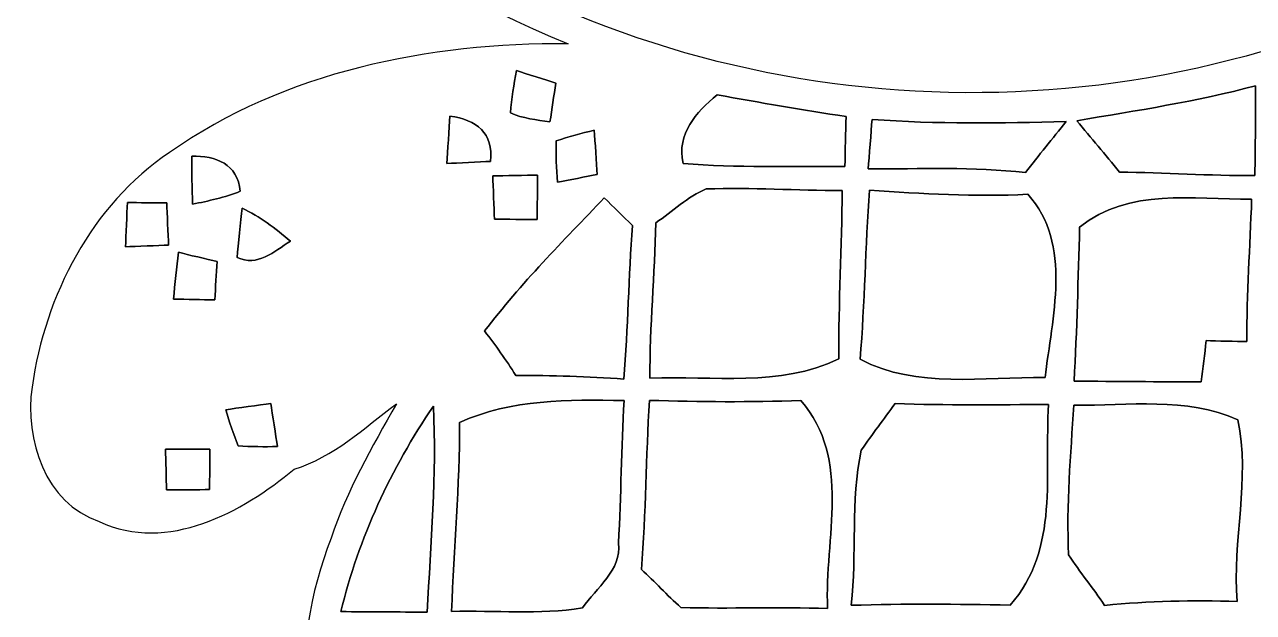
# Model space of a CAD drawing. Header units: centimetres. Extents: x -9.7 to 9.7, y -20.5 to 20.6.
# Drawn here: x 4.337 to 7.653, y -18.495 to -16.907 of the extents above; entities that cross this region are included whole.
import ezdxf

# ---------------------------------------------------------------- set-up
doc = ezdxf.new("R2010")
doc.units = ezdxf.units.CM
doc.header["$MEASUREMENT"] = 0
doc.layers.add('Camada 1', color=7, linetype='Continuous')

msp = doc.modelspace()

# ---------------------------------------------------------------- linework, layer by layer
at = {"layer": 'Camada 1'}
for points, knots in [([(5.40032, -13.05524), (5.63597, -13.0048), (5.90444, -13.00373), (6.1034, -13.15861), (6.1034, -13.15861), (6.23005, -13.24821), (6.29637, -13.39639), (6.32107, -13.54561), (6.32107, -13.54561), (6.6996, -13.47399), (7.08942, -13.47681), (7.46794, -13.54701), (7.46794, -13.54701), (7.58684, -13.36993), (7.74417, -13.20058), (7.9576, -13.1452), (7.9576, -13.1452), (8.3372, -13.01396), (8.79756, -13.20553), (8.96479, -13.571), (8.96479, -13.571), (9.06638, -13.8109), (8.95843, -14.08007), (8.7951, -14.2642), (8.7951, -14.2642), (9.02088, -14.5161), (9.1842, -14.83184), (9.21985, -15.1712), (9.21985, -15.1712), (9.27559, -15.63828), (9.08261, -16.11417), (8.75347, -16.44332), (8.75347, -16.44332), (8.57778, -16.63206), (8.36048, -16.77563), (8.13293, -16.89347), (8.13293, -16.89347), (8.34531, -16.89028), (8.5598, -16.91393), (8.75982, -16.98978), (8.75982, -16.98978), (9.01734, -17.08396), (9.29145, -17.19509), (9.46009, -17.42298), (9.46009, -17.42298), (9.57721, -17.59338), (9.61036, -17.8114), (9.57684, -18.01318), (9.57684, -18.01318), (9.54792, -18.17017), (9.40822, -18.30492), (9.24348, -18.29859), (9.24348, -18.29859), (9.02404, -18.30246), (8.85684, -18.13913), (8.70549, -18.00224), (8.70549, -18.00224), (8.78981, -18.23755), (8.87201, -18.48097), (8.866, -18.73425), (8.866, -18.73425), (8.85084, -18.99038), (8.73018, -19.23415), (8.54638, -19.41125), (8.54638, -19.41125), (8.48959, -19.47367), (8.40069, -19.51884), (8.39082, -19.61198), (8.39082, -19.61198), (8.33225, -19.91184), (8.13964, -20.17253), (7.89057, -20.34433), (7.89057, -20.34433), (7.79426, -20.4096), (7.66056, -20.45475), (7.55543, -20.38278), (7.55543, -20.38278), (7.42173, -20.29037), (7.38645, -20.1189), (7.34377, -19.97216), (7.34377, -19.97216), (7.02062, -20.01131), (6.69042, -20.01166), (6.37117, -19.94358), (6.37117, -19.94358), (6.33694, -20.1189), (6.30624, -20.3274), (6.14961, -20.43852), (6.14961, -20.43852), (6.04343, -20.51755), (5.90832, -20.46498), (5.81096, -20.39937), (5.81096, -20.39937), (5.53895, -20.21028), (5.334, -19.91289), (5.29872, -19.57916), (5.29872, -19.57916), (5.27156, -19.45674), (5.31707, -19.31811), (5.23168, -19.2144), (5.23168, -19.2144), (5.05989, -18.9424), (5.04966, -18.58926), (5.16431, -18.29399), (5.16431, -18.29399), (5.207, -18.16559), (5.27437, -18.04846), (5.34034, -17.93168), (5.34034, -17.93168), (5.25322, -17.99766), (5.17136, -18.07491), (5.06448, -18.10807), (5.06448, -18.10807), (4.92441, -18.22414), (4.72405, -18.33562), (4.53848, -18.24955), (4.53848, -18.24955), (4.39173, -18.1998), (4.33704, -18.02729), (4.35715, -17.88617), (4.35715, -17.88617), (4.39242, -17.63888), (4.51731, -17.39477), (4.72827, -17.25295), (4.72827, -17.25295), (5.03907, -17.03387), (5.4289, -16.95662), (5.8039, -16.95908), (5.8039, -16.95908), (5.29554, -16.75729), (4.83975, -16.36713), (4.64538, -15.84607), (4.64538, -15.84607), (4.46829, -15.38323), (4.55507, -14.83995), (4.8454, -14.44201), (4.8454, -14.44201), (4.93253, -14.29456), (5.09093, -14.20142), (5.15549, -14.03985), (5.15549, -14.03985), (5.1188, -14.00281), (5.07505, -13.97494), (5.04013, -13.93754), (5.04013, -13.93754), (4.97628, -13.73399), (4.97521, -13.4955), (5.09622, -13.31241), (5.09622, -13.31241), (5.11986, -13.28313), (5.1315, -13.22951), (5.17806, -13.2341), (5.17806, -13.2341), (5.19324, -13.27114), (5.20734, -13.30924), (5.22145, -13.34769), (5.22145, -13.34769), (5.24298, -13.3424), (5.28601, -13.33183), (5.30754, -13.32652), (5.30754, -13.32652), (5.30895, -13.30501), (5.31247, -13.26232), (5.31388, -13.24081), (5.31388, -13.24081), (5.27507, -13.22175), (5.23592, -13.20375), (5.19677, -13.18682), (5.19677, -13.18682), (5.25992, -13.14414), (5.32448, -13.10323), (5.38938, -13.06335), (5.38938, -13.06335), (5.38938, -13.11592), (5.3474, -13.18401), (5.40137, -13.22317), (5.40137, -13.22317), (5.43947, -13.21576), (5.47758, -13.20694), (5.51568, -13.19742), (5.51568, -13.19742), (5.4804, -13.14696), (5.44159, -13.09933), (5.40032, -13.05524)], [0, 0, 0, 0, 0.0212766, 0.0212766, 0.0212766, 0.0212766, 0.0425532, 0.0425532, 0.0425532, 0.0425532, 0.0638298, 0.0638298, 0.0638298, 0.0638298, 0.0851064, 0.0851064, 0.0851064, 0.0851064, 0.106383, 0.106383, 0.106383, 0.106383, 0.1276596, 0.1276596, 0.1276596, 0.1276596, 0.1489362, 0.1489362, 0.1489362, 0.1489362, 0.1702128, 0.1702128, 0.1702128, 0.1702128, 0.1914894, 0.1914894, 0.1914894, 0.1914894, 0.212766, 0.212766, 0.212766, 0.212766, 0.2340426, 0.2340426, 0.2340426, 0.2340426, 0.2553191, 0.2553191, 0.2553191, 0.2553191, 0.2765957, 0.2765957, 0.2765957, 0.2765957, 0.2978723, 0.2978723, 0.2978723, 0.2978723, 0.3191489, 0.3191489, 0.3191489, 0.3191489, 0.3404255, 0.3404255, 0.3404255, 0.3404255, 0.3617021, 0.3617021, 0.3617021, 0.3617021, 0.3829787, 0.3829787, 0.3829787, 0.3829787, 0.4042553, 0.4042553, 0.4042553, 0.4042553, 0.4255319, 0.4255319, 0.4255319, 0.4255319, 0.4468085, 0.4468085, 0.4468085, 0.4468085, 0.4680851, 0.4680851, 0.4680851, 0.4680851, 0.4893617, 0.4893617, 0.4893617, 0.4893617, 0.5106383, 0.5106383, 0.5106383, 0.5106383, 0.5319149, 0.5319149, 0.5319149, 0.5319149, 0.5531915, 0.5531915, 0.5531915, 0.5531915, 0.5744681, 0.5744681, 0.5744681, 0.5744681, 0.5957447, 0.5957447, 0.5957447, 0.5957447, 0.6170213, 0.6170213, 0.6170213, 0.6170213, 0.6382979, 0.6382979, 0.6382979, 0.6382979, 0.6595745, 0.6595745, 0.6595745, 0.6595745, 0.6808511, 0.6808511, 0.6808511, 0.6808511, 0.7021277, 0.7021277, 0.7021277, 0.7021277, 0.7234043, 0.7234043, 0.7234043, 0.7234043, 0.7446809, 0.7446809, 0.7446809, 0.7446809, 0.7659574, 0.7659574, 0.7659574, 0.7659574, 0.787234, 0.787234, 0.787234, 0.787234, 0.8085106, 0.8085106, 0.8085106, 0.8085106, 0.8297872, 0.8297872, 0.8297872, 0.8297872, 0.8510638, 0.8510638, 0.8510638, 0.8510638, 0.8723404, 0.8723404, 0.8723404, 0.8723404, 0.893617, 0.893617, 0.893617, 0.893617, 0.9148936, 0.9148936, 0.9148936, 0.9148936, 0.9361702, 0.9361702, 0.9361702, 0.9361702, 0.9574468, 0.9574468, 0.9574468, 0.9574468, 1, 1, 1, 1]), ([(6.6107, -13.59005), (6.6107, -13.59005), (6.6107, -13.59005), (6.6107, -13.59005), (6.6107, -13.59005), (6.40257, -13.61334), (6.193, -13.6465), (5.99687, -13.722), (5.99687, -13.722), (5.85964, -13.78055), (5.72947, -13.85393), (5.59505, -13.91813), (5.59505, -13.91813), (5.25885, -14.06207), (4.98827, -14.33795), (4.81188, -14.65438), (4.81188, -14.65438), (4.6055, -15.02798), (4.57904, -15.49541), (4.75051, -15.88698), (4.75051, -15.88698), (4.91949, -16.27823), (5.24474, -16.58761), (5.61833, -16.7834), (5.61833, -16.7834), (6.46923, -17.22966), (7.56496, -17.19297), (8.36965, -16.66027), (8.36965, -16.66027), (8.75875, -16.3978), (9.07167, -15.9893), (9.13411, -15.51445), (9.13411, -15.51445), (9.19833, -15.07559), (9.01876, -14.6325), (8.72596, -14.31008), (8.72596, -14.31008), (8.65046, -14.21411), (8.53581, -14.16685), (8.43455, -14.10545), (8.43455, -14.10545), (8.22537, -13.98658), (8.01722, -13.86592), (7.80908, -13.74527), (7.80908, -13.74527), (7.6962, -13.6779), (7.56496, -13.65532), (7.43866, -13.62886), (7.43866, -13.62886), (7.16633, -13.57877), (6.88622, -13.55372), (6.6107, -13.59005)], [0, 0, 0, 0, 0.0714286, 0.0714286, 0.0714286, 0.0714286, 0.1428571, 0.1428571, 0.1428571, 0.1428571, 0.2142857, 0.2142857, 0.2142857, 0.2142857, 0.2857143, 0.2857143, 0.2857143, 0.2857143, 0.3571429, 0.3571429, 0.3571429, 0.3571429, 0.4285714, 0.4285714, 0.4285714, 0.4285714, 0.5, 0.5, 0.5, 0.5, 0.5714286, 0.5714286, 0.5714286, 0.5714286, 0.6428571, 0.6428571, 0.6428571, 0.6428571, 0.7142857, 0.7142857, 0.7142857, 0.7142857, 0.7857143, 0.7857143, 0.7857143, 0.7857143, 0.8571429, 0.8571429, 0.8571429, 0.8571429, 1, 1, 1, 1]), ([(5.6642, -17.03175), (5.6642, -17.03175), (5.6642, -17.03175), (5.6642, -17.03175), (5.6642, -17.03175), (5.65714, -17.06915), (5.65185, -17.10725), (5.64832, -17.14605), (5.64832, -17.14605), (5.68147, -17.16088), (5.71853, -17.16475), (5.75486, -17.1704), (5.75486, -17.1704), (5.76014, -17.13476), (5.76545, -17.09985), (5.77074, -17.06527), (5.77074, -17.06527), (5.74392, -17.0568), (5.69066, -17.04021), (5.6642, -17.03175)], [0, 0, 0, 0, 0.1666667, 0.1666667, 0.1666667, 0.1666667, 0.3333333, 0.3333333, 0.3333333, 0.3333333, 0.5, 0.5, 0.5, 0.5, 0.6666667, 0.6666667, 0.6666667, 0.6666667, 1, 1, 1, 1]), ([(7.17656, -17.16722), (7.17656, -17.16722), (7.17656, -17.16722), (7.17656, -17.16722), (7.17656, -17.16722), (7.21465, -17.21343), (7.25487, -17.25789), (7.29156, -17.30587), (7.29156, -17.30587), (7.41327, -17.30691), (7.53497, -17.31644), (7.65739, -17.31468), (7.65739, -17.31468), (7.65844, -17.23354), (7.65915, -17.15311), (7.65915, -17.07268), (7.65915, -17.07268), (7.5004, -17.11501), (7.33812, -17.13971), (7.17656, -17.16722)], [0, 0, 0, 0, 0.1666667, 0.1666667, 0.1666667, 0.1666667, 0.3333333, 0.3333333, 0.3333333, 0.3333333, 0.5, 0.5, 0.5, 0.5, 0.6666667, 0.6666667, 0.6666667, 0.6666667, 1, 1, 1, 1]), ([(6.11399, -17.28223), (6.11399, -17.28223), (6.11399, -17.28223), (6.11399, -17.28223), (6.11399, -17.28223), (6.25934, -17.29493), (6.40537, -17.28964), (6.55109, -17.29069), (6.55109, -17.29069), (6.55179, -17.24518), (6.5525, -17.20037), (6.55389, -17.15593), (6.55389, -17.15593), (6.43748, -17.13759), (6.32142, -17.11819), (6.20572, -17.09702), (6.20572, -17.09702), (6.1489, -17.1457), (6.09669, -17.20108), (6.11399, -17.28223)], [0, 0, 0, 0, 0.1666667, 0.1666667, 0.1666667, 0.1666667, 0.3333333, 0.3333333, 0.3333333, 0.3333333, 0.5, 0.5, 0.5, 0.5, 0.6666667, 0.6666667, 0.6666667, 0.6666667, 1, 1, 1, 1]), ([(5.48498, -17.15452), (5.48498, -17.15452), (5.48498, -17.15452), (5.48498, -17.15452), (5.48498, -17.15452), (5.48286, -17.18663), (5.47863, -17.25048), (5.47652, -17.28257), (5.47652, -17.28257), (5.50579, -17.28116), (5.56472, -17.27834), (5.59399, -17.27694), (5.59399, -17.27694), (5.60387, -17.20037), (5.5559, -17.16439), (5.48498, -17.15452)], [0, 0, 0, 0, 0.2, 0.2, 0.2, 0.2, 0.4, 0.4, 0.4, 0.4, 0.6, 0.6, 0.6, 0.6, 1, 1, 1, 1]), ([(6.6241, -17.16369), (6.6241, -17.16369), (6.6241, -17.16369), (6.6241, -17.16369), (6.6241, -17.16369), (6.62164, -17.19721), (6.61634, -17.26388), (6.61353, -17.29739), (6.61353, -17.29739), (6.75498, -17.29775), (6.89715, -17.29069), (7.03826, -17.30728), (7.03826, -17.30728), (7.0739, -17.26035), (7.11164, -17.2152), (7.14762, -17.16933), (7.14762, -17.16933), (6.97301, -17.17357), (6.79838, -17.1764), (6.6241, -17.16369)], [0, 0, 0, 0, 0.1666667, 0.1666667, 0.1666667, 0.1666667, 0.3333333, 0.3333333, 0.3333333, 0.3333333, 0.5, 0.5, 0.5, 0.5, 0.6666667, 0.6666667, 0.6666667, 0.6666667, 1, 1, 1, 1]), ([(5.77179, -17.22154), (5.77179, -17.22154), (5.77179, -17.22154), (5.77179, -17.22154), (5.77179, -17.22154), (5.77108, -17.2586), (5.77215, -17.29563), (5.77497, -17.33337), (5.77497, -17.33337), (5.80178, -17.32808), (5.85576, -17.31751), (5.88256, -17.31222), (5.88256, -17.31222), (5.88081, -17.28223), (5.87657, -17.22296), (5.87445, -17.19297), (5.87445, -17.19297), (5.83952, -17.20074), (5.80531, -17.21026), (5.77179, -17.22154)], [0, 0, 0, 0, 0.1666667, 0.1666667, 0.1666667, 0.1666667, 0.3333333, 0.3333333, 0.3333333, 0.3333333, 0.5, 0.5, 0.5, 0.5, 0.6666667, 0.6666667, 0.6666667, 0.6666667, 1, 1, 1, 1]), ([(4.78825, -17.26247), (4.78825, -17.26247), (4.78825, -17.26247), (4.78825, -17.26247), (4.78825, -17.26247), (4.7879, -17.30516), (4.78895, -17.34855), (4.79036, -17.39265), (4.79036, -17.39265), (4.83376, -17.38347), (4.87749, -17.37465), (4.91912, -17.35771), (4.91912, -17.35771), (4.91208, -17.28328), (4.85315, -17.26211), (4.78825, -17.26247)], [0, 0, 0, 0, 0.2, 0.2, 0.2, 0.2, 0.4, 0.4, 0.4, 0.4, 0.6, 0.6, 0.6, 0.6, 1, 1, 1, 1]), ([(5.60069, -17.3161), (5.60069, -17.3161), (5.60069, -17.3161), (5.60069, -17.3161), (5.60069, -17.3161), (5.60175, -17.34502), (5.60387, -17.40358), (5.60492, -17.43287), (5.60492, -17.43287), (5.63386, -17.43321), (5.6917, -17.43357), (5.72065, -17.43392), (5.72065, -17.43392), (5.72065, -17.40393), (5.72099, -17.34397), (5.72135, -17.31398), (5.72135, -17.31398), (5.691, -17.31468), (5.63068, -17.31539), (5.60069, -17.3161)], [0, 0, 0, 0, 0.1666667, 0.1666667, 0.1666667, 0.1666667, 0.3333333, 0.3333333, 0.3333333, 0.3333333, 0.5, 0.5, 0.5, 0.5, 0.6666667, 0.6666667, 0.6666667, 0.6666667, 1, 1, 1, 1]), ([(5.57847, -17.73485), (5.57847, -17.73485), (5.57847, -17.73485), (5.57847, -17.73485), (5.57847, -17.73485), (5.60811, -17.77364), (5.63633, -17.81315), (5.66278, -17.85479), (5.66278, -17.85479), (5.76014, -17.85479), (5.85716, -17.85796), (5.95453, -17.86466), (5.95453, -17.86466), (5.96511, -17.72637), (5.96723, -17.58772), (5.97746, -17.4498), (5.97746, -17.4498), (5.95171, -17.42475), (5.92666, -17.40005), (5.90161, -17.37535), (5.90161, -17.37535), (5.79013, -17.49178), (5.67655, -17.60643), (5.57847, -17.73485)], [0, 0, 0, 0, 0.1428571, 0.1428571, 0.1428571, 0.1428571, 0.2857143, 0.2857143, 0.2857143, 0.2857143, 0.4285714, 0.4285714, 0.4285714, 0.4285714, 0.5714286, 0.5714286, 0.5714286, 0.5714286, 0.7142857, 0.7142857, 0.7142857, 0.7142857, 1, 1, 1, 1]), ([(6.04061, -17.44239), (6.04061, -17.44239), (6.04061, -17.44239), (6.04061, -17.44239), (6.04061, -17.44239), (6.03708, -17.58244), (6.02438, -17.72214), (6.02438, -17.86254), (6.02438, -17.86254), (6.19548, -17.85443), (6.37399, -17.88795), (6.5345, -17.80998), (6.5345, -17.80998), (6.53274, -17.65828), (6.54368, -17.50694), (6.54332, -17.35561), (6.54332, -17.35561), (6.42126, -17.35596), (6.29884, -17.34643), (6.17677, -17.35137), (6.17677, -17.35137), (6.12563, -17.37184), (6.08646, -17.41275), (6.04061, -17.44239)], [0, 0, 0, 0, 0.1428571, 0.1428571, 0.1428571, 0.1428571, 0.2857143, 0.2857143, 0.2857143, 0.2857143, 0.4285714, 0.4285714, 0.4285714, 0.4285714, 0.5714286, 0.5714286, 0.5714286, 0.5714286, 0.7142857, 0.7142857, 0.7142857, 0.7142857, 1, 1, 1, 1]), ([(6.61704, -17.35454), (6.61704, -17.35454), (6.61704, -17.35454), (6.61704, -17.35454), (6.61704, -17.35454), (6.60576, -17.50659), (6.60505, -17.65935), (6.59165, -17.8114), (6.59165, -17.8114), (6.74616, -17.89219), (6.92431, -17.85796), (7.09117, -17.86078), (7.09117, -17.86078), (7.10952, -17.70097), (7.16562, -17.49989), (7.04461, -17.36583), (7.04461, -17.36583), (6.90174, -17.37254), (6.75922, -17.36478), (6.61704, -17.35454)], [0, 0, 0, 0, 0.1666667, 0.1666667, 0.1666667, 0.1666667, 0.3333333, 0.3333333, 0.3333333, 0.3333333, 0.5, 0.5, 0.5, 0.5, 0.6666667, 0.6666667, 0.6666667, 0.6666667, 1, 1, 1, 1]), ([(7.18431, -17.45438), (7.18431, -17.45438), (7.18431, -17.45438), (7.18431, -17.45438), (7.18431, -17.45438), (7.18043, -17.59303), (7.1769, -17.73202), (7.1695, -17.87065), (7.1695, -17.87065), (7.2838, -17.87065), (7.3981, -17.87243), (7.51275, -17.87207), (7.51275, -17.87207), (7.51733, -17.83467), (7.52157, -17.79763), (7.52615, -17.76095), (7.52615, -17.76095), (7.55332, -17.76165), (7.60835, -17.76306), (7.63551, -17.76341), (7.63551, -17.76341), (7.63481, -17.63501), (7.64433, -17.5073), (7.64857, -17.37924), (7.64857, -17.37924), (7.48946, -17.37888), (7.31872, -17.34819), (7.18431, -17.45438)], [0, 0, 0, 0, 0.125, 0.125, 0.125, 0.125, 0.25, 0.25, 0.25, 0.25, 0.375, 0.375, 0.375, 0.375, 0.5, 0.5, 0.5, 0.5, 0.625, 0.625, 0.625, 0.625, 0.75, 0.75, 0.75, 0.75, 1, 1, 1, 1]), ([(4.61468, -17.38806), (4.61468, -17.38806), (4.61468, -17.38806), (4.61468, -17.38806), (4.61468, -17.38806), (4.61327, -17.41805), (4.61044, -17.47767), (4.6094, -17.5073), (4.6094, -17.5073), (4.63832, -17.50625), (4.69652, -17.50413), (4.72581, -17.50306), (4.72581, -17.50306), (4.72439, -17.47448), (4.72193, -17.41735), (4.72052, -17.38911), (4.72052, -17.38911), (4.69406, -17.38877), (4.64114, -17.38841), (4.61468, -17.38806)], [0, 0, 0, 0, 0.1666667, 0.1666667, 0.1666667, 0.1666667, 0.3333333, 0.3333333, 0.3333333, 0.3333333, 0.5, 0.5, 0.5, 0.5, 0.6666667, 0.6666667, 0.6666667, 0.6666667, 1, 1, 1, 1]), ([(4.92407, -17.40358), (4.92407, -17.40358), (4.92407, -17.40358), (4.92407, -17.40358), (4.92407, -17.40358), (4.92054, -17.43674), (4.91384, -17.50306), (4.91031, -17.53622), (4.91031, -17.53622), (4.96605, -17.56268), (5.00979, -17.51999), (5.05424, -17.49248), (5.05424, -17.49248), (5.01438, -17.45684), (4.9717, -17.42617), (4.92407, -17.40358)], [0, 0, 0, 0, 0.2, 0.2, 0.2, 0.2, 0.4, 0.4, 0.4, 0.4, 0.6, 0.6, 0.6, 0.6, 1, 1, 1, 1]), ([(4.75226, -17.52247), (4.75226, -17.52247), (4.75226, -17.52247), (4.75226, -17.52247), (4.75226, -17.52247), (4.74698, -17.56409), (4.74274, -17.60643), (4.7392, -17.64875), (4.7392, -17.64875), (4.77626, -17.64946), (4.81329, -17.65017), (4.85034, -17.65087), (4.85034, -17.65087), (4.85245, -17.61596), (4.85422, -17.58138), (4.85634, -17.54752), (4.85634, -17.54752), (4.83022, -17.54116), (4.77801, -17.52881), (4.75226, -17.52247)], [0, 0, 0, 0, 0.1666667, 0.1666667, 0.1666667, 0.1666667, 0.3333333, 0.3333333, 0.3333333, 0.3333333, 0.5, 0.5, 0.5, 0.5, 0.6666667, 0.6666667, 0.6666667, 0.6666667, 1, 1, 1, 1]), ([(4.87997, -17.94756), (4.87997, -17.94756), (4.87997, -17.94756), (4.87997, -17.94756), (4.87997, -17.94756), (4.8895, -17.98002), (4.90078, -18.01283), (4.91313, -18.04528), (4.91313, -18.04528), (4.94841, -18.04704), (4.98403, -18.04775), (5.01967, -18.04704), (5.01967, -18.04704), (5.01509, -18.01777), (5.00591, -17.95955), (5.00133, -17.93063), (5.00133, -17.93063), (4.97099, -17.93487), (4.91031, -17.94333), (4.87997, -17.94756)], [0, 0, 0, 0, 0.1666667, 0.1666667, 0.1666667, 0.1666667, 0.3333333, 0.3333333, 0.3333333, 0.3333333, 0.5, 0.5, 0.5, 0.5, 0.6666667, 0.6666667, 0.6666667, 0.6666667, 1, 1, 1, 1]), ([(5.19077, -18.49261), (5.19077, -18.49261), (5.19077, -18.49261), (5.19077, -18.49261), (5.19077, -18.49261), (5.26803, -18.49332), (5.34563, -18.49366), (5.42325, -18.49402), (5.42325, -18.49402), (5.43382, -18.30846), (5.449, -18.1229), (5.44054, -17.93769), (5.44054, -17.93769), (5.32553, -18.10597), (5.23875, -18.29399), (5.19077, -18.49261)], [0, 0, 0, 0, 0.2, 0.2, 0.2, 0.2, 0.4, 0.4, 0.4, 0.4, 0.6, 0.6, 0.6, 0.6, 1, 1, 1, 1]), ([(5.5111, -17.98179), (5.5111, -17.98179), (5.5111, -17.98179), (5.5111, -17.98179), (5.5111, -17.98179), (5.5118, -18.15217), (5.49485, -18.32186), (5.48957, -18.49225), (5.48957, -18.49225), (5.60704, -18.48908), (5.72593, -18.50143), (5.84234, -18.48272), (5.84234, -18.48272), (5.88044, -18.42805), (5.94818, -18.38113), (5.94006, -18.3074), (5.94006, -18.3074), (5.94606, -18.17899), (5.94854, -18.05057), (5.95488, -17.92252), (5.95488, -17.92252), (5.80319, -17.92076), (5.65185, -17.91794), (5.5111, -17.98179)], [0, 0, 0, 0, 0.1428571, 0.1428571, 0.1428571, 0.1428571, 0.2857143, 0.2857143, 0.2857143, 0.2857143, 0.4285714, 0.4285714, 0.4285714, 0.4285714, 0.5714286, 0.5714286, 0.5714286, 0.5714286, 0.7142857, 0.7142857, 0.7142857, 0.7142857, 1, 1, 1, 1]), ([(6.02333, -17.92216), (6.02333, -17.92216), (6.02333, -17.92216), (6.02333, -17.92216), (6.02333, -17.92216), (6.01415, -18.07386), (6.0138, -18.22662), (6.0018, -18.37867), (6.0018, -18.37867), (6.03778, -18.41146), (6.07094, -18.44852), (6.10834, -18.48167), (6.10834, -18.48167), (6.23992, -18.4852), (6.37222, -18.4799), (6.50416, -18.48414), (6.50416, -18.48414), (6.49498, -18.29435), (6.57014, -18.08161), (6.43183, -17.92252), (6.43183, -17.92252), (6.29567, -17.92746), (6.1595, -17.92639), (6.02333, -17.92216)], [0, 0, 0, 0, 0.1428571, 0.1428571, 0.1428571, 0.1428571, 0.2857143, 0.2857143, 0.2857143, 0.2857143, 0.4285714, 0.4285714, 0.4285714, 0.4285714, 0.5714286, 0.5714286, 0.5714286, 0.5714286, 0.7142857, 0.7142857, 0.7142857, 0.7142857, 1, 1, 1, 1]), ([(6.59518, -18.05693), (6.59518, -18.05693), (6.59518, -18.05693), (6.59518, -18.05693), (6.59518, -18.05693), (6.56554, -18.19416), (6.58388, -18.33633), (6.56802, -18.47568), (6.56802, -18.47568), (6.71089, -18.47108), (6.85375, -18.47249), (6.99664, -18.47497), (6.99664, -18.47497), (7.13105, -18.32468), (7.088, -18.11796), (7.1007, -17.93346), (7.1007, -17.93346), (6.96241, -17.9338), (6.82412, -17.93592), (6.68619, -17.93098), (6.68619, -17.93098), (6.65656, -17.97297), (6.6241, -18.01354), (6.59518, -18.05693)], [0, 0, 0, 0, 0.1428571, 0.1428571, 0.1428571, 0.1428571, 0.2857143, 0.2857143, 0.2857143, 0.2857143, 0.4285714, 0.4285714, 0.4285714, 0.4285714, 0.5714286, 0.5714286, 0.5714286, 0.5714286, 0.7142857, 0.7142857, 0.7142857, 0.7142857, 1, 1, 1, 1]), ([(7.16845, -17.93521), (7.16845, -17.93521), (7.16845, -17.93521), (7.16845, -17.93521), (7.16845, -17.93521), (7.16033, -18.06963), (7.14798, -18.20438), (7.15468, -18.3395), (7.15468, -18.3395), (7.18467, -18.38607), (7.22066, -18.4291), (7.2517, -18.47603), (7.2517, -18.47603), (7.37059, -18.46367), (7.49017, -18.46192), (7.60942, -18.46509), (7.60942, -18.46509), (7.596, -18.30175), (7.6454, -18.13382), (7.61152, -17.97437), (7.61152, -17.97437), (7.47148, -17.91158), (7.3166, -17.93733), (7.16845, -17.93521)], [0, 0, 0, 0, 0.1428571, 0.1428571, 0.1428571, 0.1428571, 0.2857143, 0.2857143, 0.2857143, 0.2857143, 0.4285714, 0.4285714, 0.4285714, 0.4285714, 0.5714286, 0.5714286, 0.5714286, 0.5714286, 0.7142857, 0.7142857, 0.7142857, 0.7142857, 1, 1, 1, 1]), ([(4.71735, -18.0541), (4.71735, -18.0541), (4.71735, -18.0541), (4.71735, -18.0541), (4.71735, -18.0541), (4.71805, -18.08161), (4.71945, -18.1363), (4.72015, -18.16381), (4.72015, -18.16381), (4.74909, -18.16381), (4.8073, -18.16347), (4.83622, -18.16311), (4.83622, -18.16311), (4.83658, -18.13594), (4.83693, -18.08161), (4.83693, -18.05445), (4.83693, -18.05445), (4.80694, -18.05445), (4.74732, -18.05445), (4.71735, -18.0541)], [0, 0, 0, 0, 0.1666667, 0.1666667, 0.1666667, 0.1666667, 0.3333333, 0.3333333, 0.3333333, 0.3333333, 0.5, 0.5, 0.5, 0.5, 0.6666667, 0.6666667, 0.6666667, 0.6666667, 1, 1, 1, 1])]:
    msp.add_open_spline(points, degree=3, knots=knots, dxfattribs=at)
at = {"layer": 'Camada 1', "color": 7}
for points, knots in [([(5.6642, -17.03175), (5.69066, -17.04021), (5.74392, -17.0568), (5.77074, -17.06527), (5.77074, -17.06527), (5.76545, -17.09985), (5.76014, -17.13476), (5.75486, -17.1704), (5.75486, -17.1704), (5.71853, -17.16475), (5.68147, -17.16088), (5.64832, -17.14605), (5.64832, -17.14605), (5.65185, -17.10725), (5.65714, -17.06915), (5.6642, -17.03175)], [0, 0, 0, 0, 0.2, 0.2, 0.2, 0.2, 0.4, 0.4, 0.4, 0.4, 0.6, 0.6, 0.6, 0.6, 1, 1, 1, 1]), ([(7.17656, -17.16722), (7.33812, -17.13971), (7.5004, -17.11501), (7.65915, -17.07268), (7.65915, -17.07268), (7.65915, -17.15311), (7.65844, -17.23354), (7.65739, -17.31468), (7.65739, -17.31468), (7.53497, -17.31644), (7.41327, -17.30691), (7.29156, -17.30587), (7.29156, -17.30587), (7.25487, -17.25789), (7.21465, -17.21343), (7.17656, -17.16722)], [0, 0, 0, 0, 0.2, 0.2, 0.2, 0.2, 0.4, 0.4, 0.4, 0.4, 0.6, 0.6, 0.6, 0.6, 1, 1, 1, 1]), ([(6.11399, -17.28223), (6.09669, -17.20108), (6.1489, -17.1457), (6.20572, -17.09702), (6.20572, -17.09702), (6.32142, -17.11819), (6.43748, -17.13759), (6.55389, -17.15593), (6.55389, -17.15593), (6.5525, -17.20037), (6.55179, -17.24518), (6.55109, -17.29069), (6.55109, -17.29069), (6.40537, -17.28964), (6.25934, -17.29493), (6.11399, -17.28223)], [0, 0, 0, 0, 0.2, 0.2, 0.2, 0.2, 0.4, 0.4, 0.4, 0.4, 0.6, 0.6, 0.6, 0.6, 1, 1, 1, 1]), ([(5.48498, -17.15452), (5.5559, -17.16439), (5.60387, -17.20037), (5.59399, -17.27694), (5.59399, -17.27694), (5.56472, -17.27834), (5.50579, -17.28116), (5.47652, -17.28257), (5.47652, -17.28257), (5.47863, -17.25048), (5.48286, -17.18663), (5.48498, -17.15452)], [0, 0, 0, 0, 0.25, 0.25, 0.25, 0.25, 0.5, 0.5, 0.5, 0.5, 1, 1, 1, 1]), ([(6.6241, -17.16369), (6.79838, -17.1764), (6.97301, -17.17357), (7.14762, -17.16933), (7.14762, -17.16933), (7.11164, -17.2152), (7.0739, -17.26035), (7.03826, -17.30728), (7.03826, -17.30728), (6.89715, -17.29069), (6.75498, -17.29775), (6.61353, -17.29739), (6.61353, -17.29739), (6.61634, -17.26388), (6.62164, -17.19721), (6.6241, -17.16369)], [0, 0, 0, 0, 0.2, 0.2, 0.2, 0.2, 0.4, 0.4, 0.4, 0.4, 0.6, 0.6, 0.6, 0.6, 1, 1, 1, 1]), ([(5.77179, -17.22154), (5.80531, -17.21026), (5.83952, -17.20074), (5.87445, -17.19297), (5.87445, -17.19297), (5.87657, -17.22296), (5.88081, -17.28223), (5.88256, -17.31222), (5.88256, -17.31222), (5.85576, -17.31751), (5.80178, -17.32808), (5.77497, -17.33337), (5.77497, -17.33337), (5.77215, -17.29563), (5.77108, -17.2586), (5.77179, -17.22154)], [0, 0, 0, 0, 0.2, 0.2, 0.2, 0.2, 0.4, 0.4, 0.4, 0.4, 0.6, 0.6, 0.6, 0.6, 1, 1, 1, 1]), ([(4.78825, -17.26247), (4.85315, -17.26211), (4.91208, -17.28328), (4.91912, -17.35771), (4.91912, -17.35771), (4.87749, -17.37465), (4.83376, -17.38347), (4.79036, -17.39265), (4.79036, -17.39265), (4.78895, -17.34855), (4.7879, -17.30516), (4.78825, -17.26247)], [0, 0, 0, 0, 0.25, 0.25, 0.25, 0.25, 0.5, 0.5, 0.5, 0.5, 1, 1, 1, 1]), ([(5.60069, -17.3161), (5.63068, -17.31539), (5.691, -17.31468), (5.72135, -17.31398), (5.72135, -17.31398), (5.72099, -17.34397), (5.72065, -17.40393), (5.72065, -17.43392), (5.72065, -17.43392), (5.6917, -17.43357), (5.63386, -17.43321), (5.60492, -17.43287), (5.60492, -17.43287), (5.60387, -17.40358), (5.60175, -17.34502), (5.60069, -17.3161)], [0, 0, 0, 0, 0.2, 0.2, 0.2, 0.2, 0.4, 0.4, 0.4, 0.4, 0.6, 0.6, 0.6, 0.6, 1, 1, 1, 1]), ([(5.57847, -17.73485), (5.67655, -17.60643), (5.79013, -17.49178), (5.90161, -17.37535), (5.90161, -17.37535), (5.92666, -17.40005), (5.95171, -17.42475), (5.97746, -17.4498), (5.97746, -17.4498), (5.96723, -17.58772), (5.96511, -17.72637), (5.95453, -17.86466), (5.95453, -17.86466), (5.85716, -17.85796), (5.76014, -17.85479), (5.66278, -17.85479), (5.66278, -17.85479), (5.63633, -17.81315), (5.60811, -17.77364), (5.57847, -17.73485)], [0, 0, 0, 0, 0.1666667, 0.1666667, 0.1666667, 0.1666667, 0.3333333, 0.3333333, 0.3333333, 0.3333333, 0.5, 0.5, 0.5, 0.5, 0.6666667, 0.6666667, 0.6666667, 0.6666667, 1, 1, 1, 1]), ([(6.04061, -17.44239), (6.08646, -17.41275), (6.12563, -17.37184), (6.17677, -17.35137), (6.17677, -17.35137), (6.29884, -17.34643), (6.42126, -17.35596), (6.54332, -17.35561), (6.54332, -17.35561), (6.54368, -17.50694), (6.53274, -17.65828), (6.5345, -17.80998), (6.5345, -17.80998), (6.37399, -17.88795), (6.19548, -17.85443), (6.02438, -17.86254), (6.02438, -17.86254), (6.02438, -17.72214), (6.03708, -17.58244), (6.04061, -17.44239)], [0, 0, 0, 0, 0.1666667, 0.1666667, 0.1666667, 0.1666667, 0.3333333, 0.3333333, 0.3333333, 0.3333333, 0.5, 0.5, 0.5, 0.5, 0.6666667, 0.6666667, 0.6666667, 0.6666667, 1, 1, 1, 1]), ([(6.61704, -17.35454), (6.75922, -17.36478), (6.90174, -17.37254), (7.04461, -17.36583), (7.04461, -17.36583), (7.16562, -17.49989), (7.10952, -17.70097), (7.09117, -17.86078), (7.09117, -17.86078), (6.92431, -17.85796), (6.74616, -17.89219), (6.59165, -17.8114), (6.59165, -17.8114), (6.60505, -17.65935), (6.60576, -17.50659), (6.61704, -17.35454)], [0, 0, 0, 0, 0.2, 0.2, 0.2, 0.2, 0.4, 0.4, 0.4, 0.4, 0.6, 0.6, 0.6, 0.6, 1, 1, 1, 1]), ([(7.18431, -17.45438), (7.31872, -17.34819), (7.48946, -17.37888), (7.64857, -17.37924), (7.64857, -17.37924), (7.64433, -17.5073), (7.63481, -17.63501), (7.63551, -17.76341), (7.63551, -17.76341), (7.60835, -17.76306), (7.55332, -17.76165), (7.52615, -17.76095), (7.52615, -17.76095), (7.52157, -17.79763), (7.51733, -17.83467), (7.51275, -17.87207), (7.51275, -17.87207), (7.3981, -17.87243), (7.2838, -17.87065), (7.1695, -17.87065), (7.1695, -17.87065), (7.1769, -17.73202), (7.18043, -17.59303), (7.18431, -17.45438)], [0, 0, 0, 0, 0.1428571, 0.1428571, 0.1428571, 0.1428571, 0.2857143, 0.2857143, 0.2857143, 0.2857143, 0.4285714, 0.4285714, 0.4285714, 0.4285714, 0.5714286, 0.5714286, 0.5714286, 0.5714286, 0.7142857, 0.7142857, 0.7142857, 0.7142857, 1, 1, 1, 1]), ([(4.61468, -17.38806), (4.64114, -17.38841), (4.69406, -17.38877), (4.72052, -17.38911), (4.72052, -17.38911), (4.72193, -17.41735), (4.72439, -17.47448), (4.72581, -17.50306), (4.72581, -17.50306), (4.69652, -17.50413), (4.63832, -17.50625), (4.6094, -17.5073), (4.6094, -17.5073), (4.61044, -17.47767), (4.61327, -17.41805), (4.61468, -17.38806)], [0, 0, 0, 0, 0.2, 0.2, 0.2, 0.2, 0.4, 0.4, 0.4, 0.4, 0.6, 0.6, 0.6, 0.6, 1, 1, 1, 1]), ([(4.92407, -17.40358), (4.9717, -17.42617), (5.01438, -17.45684), (5.05424, -17.49248), (5.05424, -17.49248), (5.00979, -17.51999), (4.96605, -17.56268), (4.91031, -17.53622), (4.91031, -17.53622), (4.91384, -17.50306), (4.92054, -17.43674), (4.92407, -17.40358)], [0, 0, 0, 0, 0.25, 0.25, 0.25, 0.25, 0.5, 0.5, 0.5, 0.5, 1, 1, 1, 1]), ([(4.75226, -17.52247), (4.77801, -17.52881), (4.83022, -17.54116), (4.85634, -17.54752), (4.85634, -17.54752), (4.85422, -17.58138), (4.85245, -17.61596), (4.85034, -17.65087), (4.85034, -17.65087), (4.81329, -17.65017), (4.77626, -17.64946), (4.7392, -17.64875), (4.7392, -17.64875), (4.74274, -17.60643), (4.74698, -17.56409), (4.75226, -17.52247)], [0, 0, 0, 0, 0.2, 0.2, 0.2, 0.2, 0.4, 0.4, 0.4, 0.4, 0.6, 0.6, 0.6, 0.6, 1, 1, 1, 1]), ([(4.87997, -17.94756), (4.91031, -17.94333), (4.97099, -17.93487), (5.00133, -17.93063), (5.00133, -17.93063), (5.00591, -17.95955), (5.01509, -18.01777), (5.01967, -18.04704), (5.01967, -18.04704), (4.98403, -18.04775), (4.94841, -18.04704), (4.91313, -18.04528), (4.91313, -18.04528), (4.90078, -18.01283), (4.8895, -17.98002), (4.87997, -17.94756)], [0, 0, 0, 0, 0.2, 0.2, 0.2, 0.2, 0.4, 0.4, 0.4, 0.4, 0.6, 0.6, 0.6, 0.6, 1, 1, 1, 1]), ([(5.19077, -18.49261), (5.23875, -18.29399), (5.32553, -18.10597), (5.44054, -17.93769), (5.44054, -17.93769), (5.449, -18.1229), (5.43382, -18.30846), (5.42325, -18.49402), (5.42325, -18.49402), (5.34563, -18.49366), (5.26803, -18.49332), (5.19077, -18.49261)], [0, 0, 0, 0, 0.25, 0.25, 0.25, 0.25, 0.5, 0.5, 0.5, 0.5, 1, 1, 1, 1]), ([(5.5111, -17.98179), (5.65185, -17.91794), (5.80319, -17.92076), (5.95488, -17.92252), (5.95488, -17.92252), (5.94854, -18.05057), (5.94606, -18.17899), (5.94006, -18.3074), (5.94006, -18.3074), (5.94818, -18.38113), (5.88044, -18.42805), (5.84234, -18.48272), (5.84234, -18.48272), (5.72593, -18.50143), (5.60704, -18.48908), (5.48957, -18.49225), (5.48957, -18.49225), (5.49485, -18.32186), (5.5118, -18.15217), (5.5111, -17.98179)], [0, 0, 0, 0, 0.1666667, 0.1666667, 0.1666667, 0.1666667, 0.3333333, 0.3333333, 0.3333333, 0.3333333, 0.5, 0.5, 0.5, 0.5, 0.6666667, 0.6666667, 0.6666667, 0.6666667, 1, 1, 1, 1]), ([(6.02333, -17.92216), (6.1595, -17.92639), (6.29567, -17.92746), (6.43183, -17.92252), (6.43183, -17.92252), (6.57014, -18.08161), (6.49498, -18.29435), (6.50416, -18.48414), (6.50416, -18.48414), (6.37222, -18.4799), (6.23992, -18.4852), (6.10834, -18.48167), (6.10834, -18.48167), (6.07094, -18.44852), (6.03778, -18.41146), (6.0018, -18.37867), (6.0018, -18.37867), (6.0138, -18.22662), (6.01415, -18.07386), (6.02333, -17.92216)], [0, 0, 0, 0, 0.1666667, 0.1666667, 0.1666667, 0.1666667, 0.3333333, 0.3333333, 0.3333333, 0.3333333, 0.5, 0.5, 0.5, 0.5, 0.6666667, 0.6666667, 0.6666667, 0.6666667, 1, 1, 1, 1]), ([(6.59518, -18.05693), (6.6241, -18.01354), (6.65656, -17.97297), (6.68619, -17.93098), (6.68619, -17.93098), (6.82412, -17.93592), (6.96241, -17.9338), (7.1007, -17.93346), (7.1007, -17.93346), (7.088, -18.11796), (7.13105, -18.32468), (6.99664, -18.47497), (6.99664, -18.47497), (6.85375, -18.47249), (6.71089, -18.47108), (6.56802, -18.47568), (6.56802, -18.47568), (6.58388, -18.33633), (6.56554, -18.19416), (6.59518, -18.05693)], [0, 0, 0, 0, 0.1666667, 0.1666667, 0.1666667, 0.1666667, 0.3333333, 0.3333333, 0.3333333, 0.3333333, 0.5, 0.5, 0.5, 0.5, 0.6666667, 0.6666667, 0.6666667, 0.6666667, 1, 1, 1, 1]), ([(7.16845, -17.93521), (7.3166, -17.93733), (7.47148, -17.91158), (7.61152, -17.97437), (7.61152, -17.97437), (7.6454, -18.13382), (7.596, -18.30175), (7.60942, -18.46509), (7.60942, -18.46509), (7.49017, -18.46192), (7.37059, -18.46367), (7.2517, -18.47603), (7.2517, -18.47603), (7.22066, -18.4291), (7.18467, -18.38607), (7.15468, -18.3395), (7.15468, -18.3395), (7.14798, -18.20438), (7.16033, -18.06963), (7.16845, -17.93521)], [0, 0, 0, 0, 0.1666667, 0.1666667, 0.1666667, 0.1666667, 0.3333333, 0.3333333, 0.3333333, 0.3333333, 0.5, 0.5, 0.5, 0.5, 0.6666667, 0.6666667, 0.6666667, 0.6666667, 1, 1, 1, 1]), ([(4.71735, -18.0541), (4.74732, -18.05445), (4.80694, -18.05445), (4.83693, -18.05445), (4.83693, -18.05445), (4.83693, -18.08161), (4.83658, -18.13594), (4.83622, -18.16311), (4.83622, -18.16311), (4.8073, -18.16347), (4.74909, -18.16381), (4.72015, -18.16381), (4.72015, -18.16381), (4.71945, -18.1363), (4.71805, -18.08161), (4.71735, -18.0541)], [0, 0, 0, 0, 0.2, 0.2, 0.2, 0.2, 0.4, 0.4, 0.4, 0.4, 0.6, 0.6, 0.6, 0.6, 1, 1, 1, 1])]:
    msp.add_open_spline(points, degree=3, knots=knots, dxfattribs=at)

doc.saveas('drawing.dxf')
